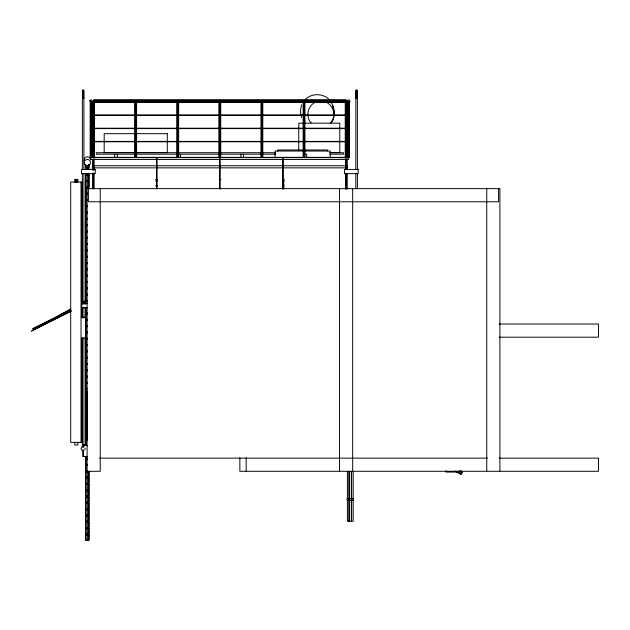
<?xml version="1.0" encoding="UTF-8"?>
<svg xmlns="http://www.w3.org/2000/svg" width="630" height="630" viewBox="0 0 630 630"><rect width="100%" height="100%" fill="white"/><g stroke="black" fill="none" stroke-linecap="round" stroke-linejoin="round"><path stroke-width="0.94" d="M301.613 104.84L300.337 111.282L301.613 117.723M333.624 113.116L333.987 111.282L332.711 104.84L330.624 101.721M333.396 118.597L334.514 112.959L333.396 107.328L332.333 105.738M84.853 449.915L85.152 448.024M330.616 122.811C336.577 116.479 333.813 105.352 325.875 102.076M331.104 122.913L333.113 119.913L333.987 115.487L333.64 113.715M81.916 446.969L81.049 448.678L81.916 450.379M305.267 99.382C311.779 93.122 322.544 93.122 329.065 99.382M315.811 102.076C307.873 105.352 305.109 116.479 311.07 122.811M70.78 308.873L31.5 331.12L70.552 309.346M81.821 302.723L86.066 300.352L86.058 295.123M81.585 303.195L86.68 300.352M70.528 309.755L32.839 328.6L33.547 330.01L71.237 311.165M81.924 304.054L86.302 301.864M32.949 328.805L70.631 309.96M83.782 303.384L86.412 302.069M33.193 329.301L70.883 310.456M84.026 303.888L85.782 303.006M33.445 329.805L71.135 310.96M87.357 391.773L86.727 392.411L87.357 393.041M87.357 415.438L86.727 416.068L87.357 416.706M82.365 169.643L82.365 97.926L82.758 97.926M83.546 97.926L83.94 97.926M355.816 97.926L356.21 97.926M356.997 97.926L357.391 97.926L357.391 169.643M93.673 100.304L346.083 100.304M93.673 101.076L346.083 101.076M93.673 101.847L346.083 101.847M93.673 102.328L346.083 102.328M94.65 115.093L345.106 115.093M94.65 115.274L345.106 115.274M94.65 115.455L345.106 115.455M94.65 128.244L345.106 128.244M94.65 128.425L345.106 128.425M94.65 128.607L345.106 128.607M94.65 141.388L345.106 141.388M94.65 141.569L345.106 141.569M94.65 141.75L345.106 141.75M330.01 152.61L339.775 152.61L339.775 123.165L298.754 123.165L298.754 150.649M275.782 152.72L96.296 152.72L96.296 154.192L275.782 154.192M329.726 152.72L343.452 152.72L343.452 154.192L329.726 154.192M304.889 154.192L306.645 154.192L306.645 157.343M93.988 157.657L156.46 157.657M157.09 157.657L219.563 157.657M220.193 157.657L282.665 157.657M283.295 157.657L345.768 157.657M85.522 168.911L89.2 168.911M85.522 174.171L89.2 174.171M155.547 179.432L157.508 179.432M219.106 179.432L221.067 179.432M282.248 179.432L284.209 179.432M155.547 181.007L157.508 181.007M282.248 181.007L284.209 181.007M155.547 185.74L157.508 185.74M282.248 185.74L284.209 185.74M89.2 187.842L85.522 187.842L85.522 193.103L87.357 193.103M87.357 194.158L85.522 194.158L85.522 199.419L87.357 199.419M87.357 200.466L85.522 200.466L85.522 205.726L87.357 205.726M87.357 206.774L85.522 206.774L85.522 212.034L87.357 212.034M87.357 213.09L85.522 213.09L85.522 218.342L87.357 218.342M87.357 219.398L85.522 219.398L85.522 224.658L87.357 224.658M87.357 225.705L85.522 225.705L85.522 230.966L87.357 230.966M87.357 232.021L85.522 232.021L85.522 237.274L87.357 237.274M87.357 238.329L85.522 238.329L85.522 243.589L87.357 243.589M87.357 244.637L85.522 244.637L85.522 249.897L87.357 249.897M87.357 250.953L85.522 250.953L85.522 256.205L87.357 256.205M87.357 257.26L85.522 257.26L85.522 262.521L87.357 262.521M87.357 263.568L85.522 263.568L85.522 268.829L87.357 268.829M87.357 269.884L85.522 269.884L85.522 275.137L87.357 275.137M87.357 276.192L85.522 276.192L85.522 281.452L87.357 281.452M87.357 282.5L85.522 282.5L85.522 287.76L87.357 287.76M87.357 288.816L85.522 288.816L85.522 294.068L87.357 294.068M87.357 295.123L85.522 295.123L85.522 300.384L87.357 300.384M87.357 301.431L85.522 301.431L85.522 304.062M87.436 303.534L81.577 303.534L81.577 307.739L87.436 307.739M87.357 313L85.522 313L85.522 307.739M87.357 314.055L85.522 314.055L85.522 319.315L87.357 319.315M81.309 317.205L84.995 317.205M87.357 320.363L85.522 320.363L85.522 325.623L87.357 325.623M499.228 324.048L598.5 324.048L598.5 337.192L499.228 337.192M87.357 326.671L85.522 326.671L85.522 331.931L87.357 331.931M87.357 332.986L85.522 332.986L85.522 338.247L87.357 338.247M81.309 338.247L84.995 338.247M87.357 339.294L85.522 339.294L85.522 344.555L87.357 344.555M87.357 345.602L85.522 345.602L85.522 350.863L87.357 350.863M87.357 351.918L85.522 351.918L85.522 357.171L87.357 357.171M87.357 358.226L85.522 358.226L85.522 363.486L87.357 363.486M87.357 364.534L85.522 364.534L85.522 369.794L87.357 369.794M87.357 370.849L85.522 370.849L85.522 376.102L87.357 376.102M87.357 377.157L85.522 377.157L85.522 382.418L87.357 382.418M87.357 383.465L85.522 383.465L85.522 388.726L87.357 388.726M87.042 392.411L87.042 439.732M87.357 395.034L85.522 395.034L85.522 389.781L86.058 389.781A1.315 1.315 0 0 0 87.357 391.096M87.357 396.089L85.522 396.089L85.522 401.349L87.357 401.349M87.357 402.397L85.522 402.397L85.522 407.657L87.357 407.657M87.357 408.712L85.522 408.712L85.522 413.965L87.357 413.965M87.357 415.02L85.522 415.02L85.522 420.281L87.357 420.281M87.357 421.328L85.522 421.328L85.522 426.589L87.357 426.589M87.357 427.644L85.522 427.644L85.522 432.897L87.357 432.897M87.357 433.952L85.522 433.952L85.522 439.212L87.357 439.212M87.357 440.26L85.522 440.26L85.522 445.52L87.357 445.52M87.491 456.561L82.751 456.561L82.751 450.048M87.357 458.144L85.522 458.144L85.522 456.388M99.564 458.144L487.588 458.144M499.228 458.144L598.5 458.144L598.5 471.287L239.857 471.287L239.857 457.679M87.357 459.191L85.522 459.191L85.522 464.452L87.357 464.452M87.357 465.499L85.522 465.499L85.522 470.76L87.357 470.76M457.136 472.075L446.001 472.075L446.001 470.673M87.027 445.52L83.554 444.465L83.554 447.261M83.617 444.733L87.09 445.78M460.877 470.775L462.57 471.768L460.979 474.492L455.065 471.043M459.805 470.689L462.333 472.161M458.396 471.153L461.774 473.13M456.144 471.13L461.215 474.091M499.897 471.287L499.897 188.638L87.097 188.638L87.097 471.287L100.241 471.287L100.241 188.638M498.582 188.638L498.582 201.781L88.413 201.781L88.413 188.638M486.754 188.638L486.754 471.287M357.391 173.573L357.391 188.315M357.336 90.562L357.336 97.926M357.123 90.043L357.123 98.445M356.604 89.822L356.604 98.658M356.084 90.043L356.084 98.445M355.863 90.562L355.816 169.643M355.816 173.573L355.816 188.315M353.186 471.405L353.186 521.246L347.398 521.246L347.398 471.405M352.658 188.638L352.658 471.287M351.603 471.405L351.603 521.246M351.343 471.405L351.343 521.246M349.311 102.131L349.311 157.343M349.24 471.405L349.24 521.246M348.981 471.405L348.981 521.246M348.713 102.131L348.713 159.453L91.043 159.453L91.043 102.131M348.122 102.131L348.122 157.343M347.87 157.343L347.87 102.131L349.555 102.131L349.555 157.343L90.2 157.343L90.2 102.131L91.886 102.131L91.886 157.343M347.24 158.642L347.24 169.462M347.24 173.392L347.24 189.118M346.925 157.343L346.925 102.131L345.24 102.131L345.24 157.343M346.681 102.131L346.681 157.343M346.083 157.343L346.083 99.831L93.673 99.831L93.673 157.343M346.083 158.642L346.083 165.761M346.083 167.493L346.083 169.462M346.083 173.392L346.083 189.118M345.768 158.642L345.768 169.462M345.768 173.392L345.768 189.118M345.492 102.131L345.492 157.343M339.515 188.638L339.515 471.287M330.309 157.886L330.309 151.035L275.089 151.035L275.089 157.886M327.679 151.035L327.679 149.987L277.72 149.987L277.72 151.035M304.857 157.343L304.857 102.131L303.172 102.131L303.172 157.343M304.613 102.131L304.613 157.343M304.014 102.131L304.014 157.343M303.424 102.131L303.424 157.343M283.768 179.432L283.768 188.26M283.295 158.642L283.295 189.118M282.665 158.642L282.665 189.118M262.789 157.343L262.789 102.131L261.103 102.131L261.103 157.343M262.545 102.131L262.545 157.343M261.946 102.131L261.946 157.343M261.348 102.131L261.348 157.343M246.173 457.679L246.173 471.287M243.542 154.192L243.542 157.343M240.912 154.192L240.912 157.343M220.72 157.343L220.72 102.131L219.035 102.131L219.035 157.343M220.468 102.131L220.468 157.343M220.193 158.642L220.193 189.118M219.878 102.131L219.878 157.343M219.563 158.634L219.563 188.661M219.279 102.131L219.279 157.343M180.44 154.192L180.44 157.343M178.652 157.343L178.652 102.131L176.967 102.131L176.967 157.343M178.4 102.131L178.4 157.343M177.81 102.131L177.81 157.343M177.211 102.131L177.211 157.343M157.09 158.634L157.09 188.661M156.46 158.634L156.46 188.661M136.584 157.343L136.584 102.131L134.899 102.131L134.899 157.343M136.332 102.131L136.332 157.343M135.741 102.131L135.741 157.343M135.143 102.131L135.143 157.343M117.337 154.192L117.337 157.343M114.707 154.192L114.707 157.343M94.508 157.343L94.508 102.131L92.831 102.131L92.831 157.343M94.264 102.131L94.264 157.343M93.988 158.634L93.988 170.257M93.988 173.163L93.988 188.661M93.673 159.288L93.673 170.139M93.673 173.093L93.673 188.835M93.075 102.131L93.075 157.343M92.516 159.288L92.516 170.139M92.516 173.093L92.516 188.835M91.633 102.131L91.633 157.343M90.444 102.131L90.444 157.343M89.2 164.359L89.2 167.863L85.522 167.863L85.522 164.359M88.665 164.359L88.665 167.863M88.665 175.227L88.665 180.487M88.665 181.535L88.665 186.795M88.665 471.815L88.665 477.075M88.665 478.123L88.665 483.383M88.665 484.431L88.665 489.691M88.665 490.746L88.665 495.999M88.665 497.054L88.665 502.315M88.665 503.362L88.665 508.623M88.665 509.678L88.665 514.93M88.665 515.986L88.665 521.246M88.665 522.294L88.665 527.554M88.665 528.609L88.665 533.862M88.665 534.917L88.665 540.178M87.357 165.233L87.357 167.863M87.357 175.227L87.357 180.487M87.357 181.535L87.357 186.795M87.357 471.815L87.357 477.075M87.357 478.123L87.357 483.383M87.357 484.431L87.357 489.691M87.357 490.746L87.357 495.999M87.357 497.054L87.357 502.315M87.357 503.362L87.357 508.623M87.357 509.678L87.357 514.93M87.357 515.986L87.357 521.246M87.357 522.294L87.357 527.554M87.357 528.609L87.357 533.862M87.357 534.917L87.357 540.178M86.058 165.233L86.058 167.863M86.058 175.227L86.058 180.487M86.058 181.535L86.058 186.795M86.058 187.842L86.058 193.103M86.058 194.158L86.058 199.419M86.058 200.466L86.058 205.726M86.058 206.774L86.058 212.034M86.058 213.09L86.058 218.342M86.058 219.398L86.058 224.658M86.058 225.705L86.058 230.966M86.058 232.021L86.058 237.274M86.058 238.329L86.058 243.589M86.058 244.637L86.058 249.897M86.058 250.953L86.058 256.205M86.058 257.26L86.058 262.521M86.058 263.568L86.058 268.829M86.058 269.884L86.058 275.137M86.058 276.192L86.058 281.452M86.058 282.5L86.058 287.76M86.058 288.816L86.058 294.068M86.058 301.431L86.058 304.062M86.058 307.739L86.058 313M86.058 314.055L86.058 319.315M86.058 320.363L86.058 325.623M86.058 326.671L86.058 331.931M86.058 332.986L86.058 338.247M86.058 339.294L86.058 344.555M86.058 345.602L86.058 350.863M86.058 351.918L86.058 357.171M86.058 358.226L86.058 363.486M86.058 364.534L86.058 369.794M86.058 370.849L86.058 376.102M86.058 377.157L86.058 382.418M86.058 383.465L86.058 388.726M86.058 395.034L86.058 389.781A1.315 1.315 0 0 1 87.357 388.466M86.058 396.089L86.058 401.349M86.058 402.397L86.058 407.657M86.058 408.712L86.058 413.965M86.058 415.02L86.058 420.281M86.058 421.328L86.058 426.589M86.058 427.644L86.058 432.897M86.058 433.952L86.058 439.212M86.058 440.26L86.058 445.52M86.058 456.388L86.058 458.144M86.058 459.191L86.058 464.452M86.058 465.499L86.058 470.76M86.058 471.815L86.058 477.075M86.058 478.123L86.058 483.383M86.058 484.431L86.058 489.691M86.058 490.746L86.058 495.999M86.058 497.054L86.058 502.315M86.058 503.362L86.058 508.623M86.058 509.678L86.058 514.93M86.058 515.986L86.058 521.246M86.058 522.294L86.058 527.554M86.058 528.609L86.058 533.862M86.058 534.917L86.058 540.178M83.892 90.562L83.94 169.643M83.94 173.573L83.94 304.251M83.94 307.196L83.94 318M83.94 337.656L83.94 446.709M83.672 90.043L83.672 98.445M83.554 450.048L83.554 456.561M83.152 89.822L83.152 98.658M82.751 444.465L82.751 447.261M82.632 90.043L82.632 98.445M82.42 90.562L82.42 97.926M82.365 173.573L82.365 304.251M82.365 307.196L82.365 318M82.365 337.656L82.365 446.709M81.939 303.865L81.939 182.062L70.694 182.062L70.694 442.362L81.939 442.362L81.939 338.247M81.939 306.81L81.939 317.614M81.034 182.062L81.034 442.362M77.892 182.062L77.892 179.432L74.742 179.432L74.742 182.062M77.892 442.362L77.892 444.993L74.742 444.993L74.742 442.362M76.734 179.432L76.734 182.377M76.529 179.432L76.529 182.377M76.317 179.432L76.317 182.377M76.104 179.432L76.104 182.377M75.899 179.432L75.899 182.377M84.625 161.556A3.158 3.158 0 0 1 86.546 156.925A3.158 3.158 0 0 1 90.515 159.973M89.98 100.304L89.728 101.076L90.633 102.328L92.106 101.847L92.358 101.076L91.445 99.831L89.98 100.304M347.65 100.304L347.65 101.847L348.311 102.328L349.776 101.847L350.028 101.076L349.122 99.831L347.65 100.304M167.289 133.678L104.186 133.678L104.186 152.61L167.289 152.61L167.289 133.678M347.138 165.761L92.618 165.761L92.618 167.863L347.138 167.863L347.138 165.761M95.248 169.439L81.577 169.439L81.577 173.644L95.248 173.644L95.248 169.439M358.179 169.439L344.508 169.439L344.508 173.644L358.179 173.644L358.179 169.439M89.2 175.227L85.522 175.227L85.522 180.487L89.2 180.487L89.2 175.227M89.2 181.535L85.522 181.535L85.522 186.795L89.2 186.795L89.2 181.535M89.2 471.815L85.522 471.815L85.522 477.075L89.2 477.075L89.2 471.815M89.2 478.123L85.522 478.123L85.522 483.383L89.2 483.383L89.2 478.123M89.2 484.431L85.522 484.431L85.522 489.691L89.2 489.691L89.2 484.431M89.2 490.746L85.522 490.746L85.522 495.999L89.2 495.999L89.2 490.746M89.2 497.054L85.522 497.054L85.522 502.315L89.2 502.315L89.2 497.054M353.446 498.629L347.138 498.629L347.138 500.212L353.446 500.212L353.446 498.629M89.2 503.362L85.522 503.362L85.522 508.623L89.2 508.623L89.2 503.362M89.2 509.678L85.522 509.678L85.522 514.93L89.2 514.93L89.2 509.678M89.2 515.986L85.522 515.986L85.522 521.246L89.2 521.246L89.2 515.986M89.2 522.294L85.522 522.294L85.522 527.554L89.2 527.554L89.2 522.294M89.2 528.609L85.522 528.609L85.522 533.862L89.2 533.862L89.2 528.609M89.2 534.917L85.522 534.917L85.522 540.178L89.2 540.178L89.2 534.917M85.782 165.336A3.158 3.158 0 0 0 90.515 162.603A3.158 3.158 0 0 0 85.782 159.87A3.158 3.158 0 0 0 85.782 165.336"/></g></svg>
